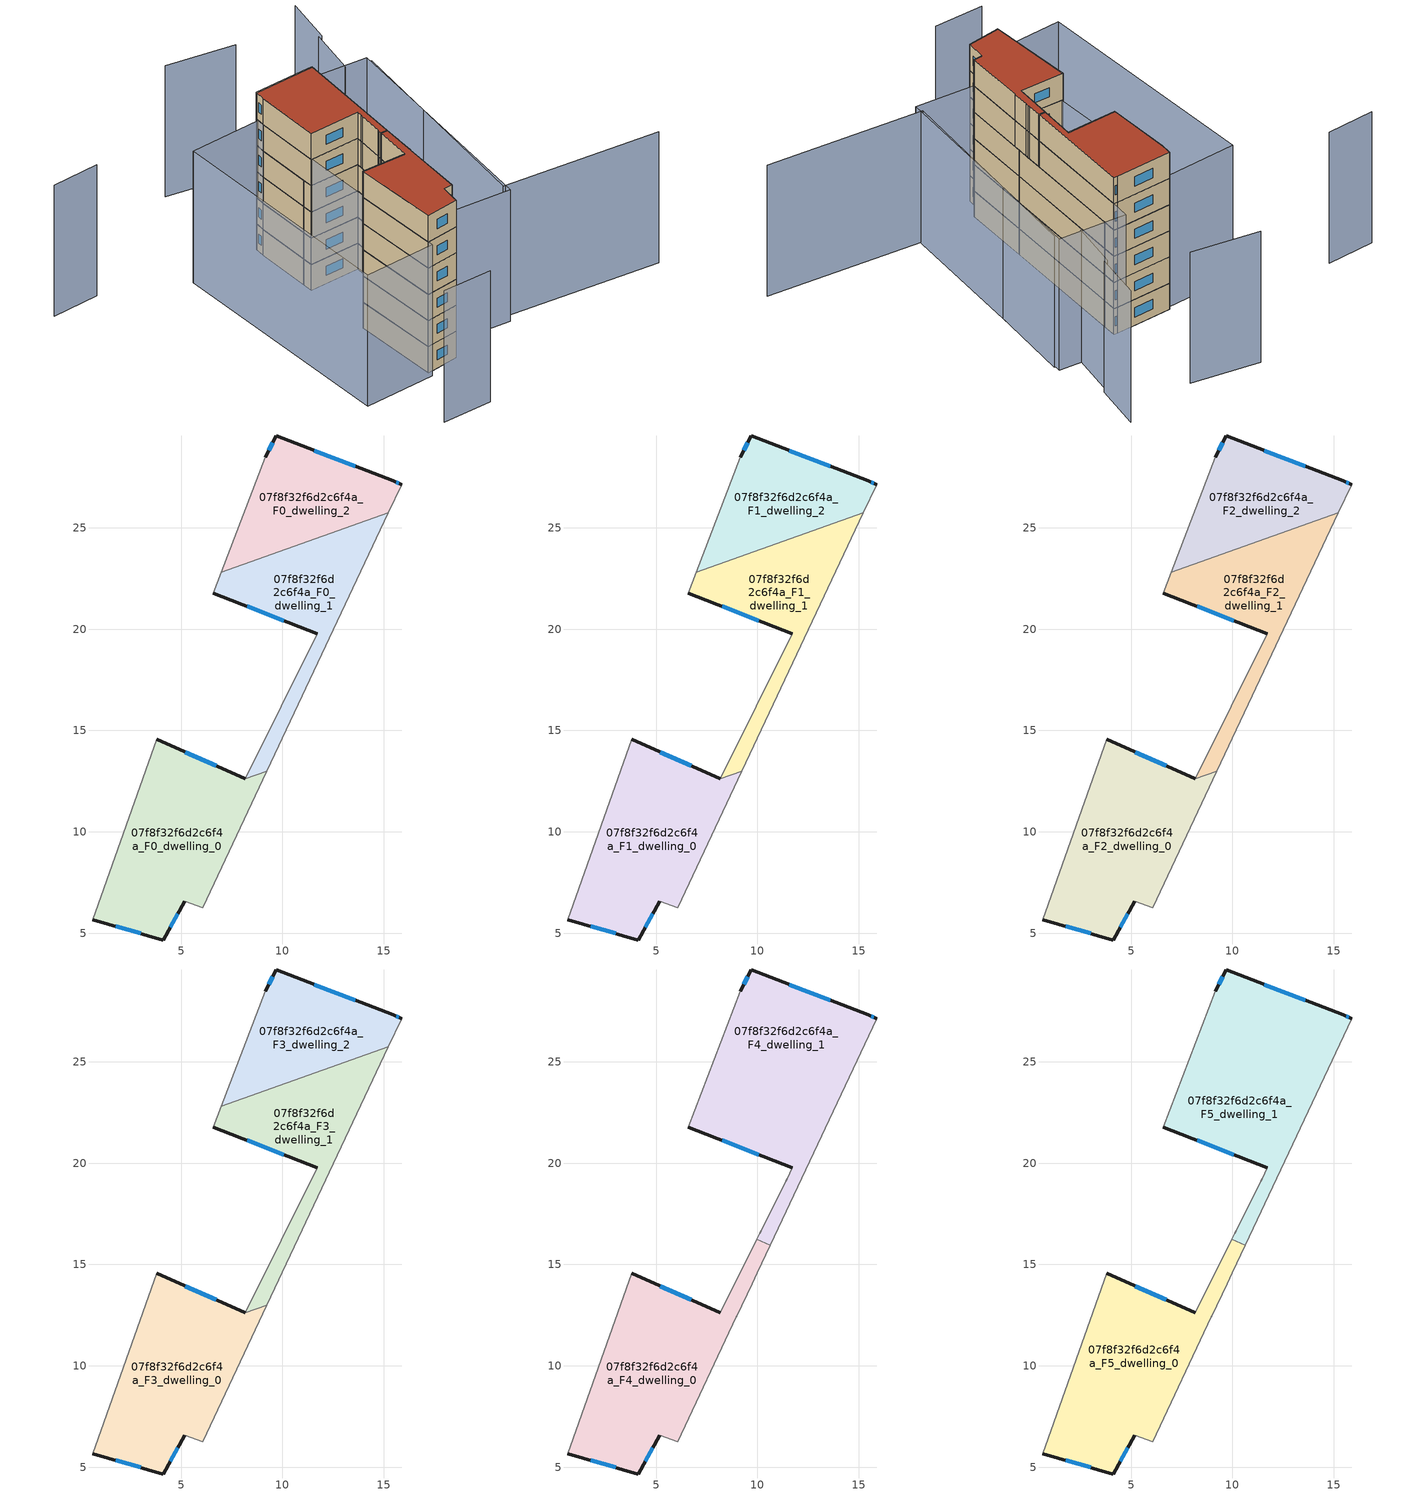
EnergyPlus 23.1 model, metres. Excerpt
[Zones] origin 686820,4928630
07f8f32f6d2c6f4a_F0_dwelling_0
 floor ground (EU_floor_Construction): 6.07,6.25 9.24,13 8.16,12.61 3.8,14.57 0.65,5.67 4.13,4.66 5.17,6.58 z0
 wall outside (EU_wall_Construction): 5.17,6.58 4.13,4.66 0.65,5.67 / 3.8,14.57 8.16,12.61 z0:3
 wall adiabatic (EU_wall_Construction): 0.65,5.67 3.8,14.57 / 9.24,13 6.07,6.25 5.17,6.58 z0:3
 wall to 07f8f32f6d2c6f4a_F0_dwelling_1 (EU_wall_Construction): 8.16,12.61 9.24,13 z0:3
 window (EU_Window_Construction): 4.83,5.96 4.47,5.29 / 3,4.99 1.78,5.34 / 5.22,13.93 6.74,13.25 z0.98:2.02
07f8f32f6d2c6f4a_F0_dwelling_1
 floor ground (EU_floor_Construction): 9.24,13 15.23,25.76 6.97,22.81 6.58,21.78 11.73,19.77 8.16,12.61 z0
 wall outside (EU_wall_Construction): 11.73,19.77 6.58,21.78 z0:3
 wall adiabatic (EU_wall_Construction): 15.23,25.76 9.24,13 / 8.16,12.61 11.73,19.77 / 6.58,21.78 6.97,22.81 z0:3
 wall to 07f8f32f6d2c6f4a_F0_dwelling_2 (EU_wall_Construction): 6.97,22.81 15.23,25.76 z0:3
 window (EU_Window_Construction): 10.05,20.42 8.25,21.13 z0.98:2.02
07f8f32f6d2c6f4a_F0_dwelling_2
 floor ground (EU_floor_Construction): 15.23,25.76 15.88,27.13 15.48,27.31 9.7,29.53 9.16,28.47 6.97,22.81 z0
 wall outside (EU_wall_Construction): 9.16,28.47 9.7,29.53 15.48,27.31 15.88,27.13 z0:3
 wall adiabatic (EU_wall_Construction): 15.88,27.13 15.23,25.76 / 6.97,22.81 9.16,28.47 z0:3
 window (EU_Window_Construction): 15.61,27.25 15.75,27.19 / 9.33,28.82 9.52,29.19 / 11.58,28.81 13.6,28.03 z0.98:2.02
07f8f32f6d2c6f4a_F1_dwelling_0
 floor to 07f8f32f6d2c6f4a_F0_dwelling_0 (EU_floor_Construction): 6.07,6.25 9.24,13 8.16,12.61 3.8,14.57 0.65,5.67 4.13,4.66 5.17,6.58 z3
 wall outside (EU_wall_Construction): 5.17,6.58 4.13,4.66 0.65,5.67 / 3.8,14.57 8.16,12.61 z3:6
 wall adiabatic (EU_wall_Construction): 0.65,5.67 3.8,14.57 / 9.24,13 6.07,6.25 5.17,6.58 z3:6
 wall to 07f8f32f6d2c6f4a_F1_dwelling_1 (EU_wall_Construction): 8.16,12.61 9.24,13 z3:6
 window (EU_Window_Construction): 4.83,5.96 4.47,5.29 / 3,4.99 1.78,5.34 / 5.22,13.93 6.74,13.25 z3.98:5.02
07f8f32f6d2c6f4a_F1_dwelling_1
 floor to 07f8f32f6d2c6f4a_F0_dwelling_1 (EU_floor_Construction): 9.24,13 15.23,25.76 6.97,22.81 6.58,21.78 11.73,19.77 8.16,12.61 z3
 wall outside (EU_wall_Construction): 11.73,19.77 6.58,21.78 z3:6
 wall adiabatic (EU_wall_Construction): 15.23,25.76 9.24,13 / 8.16,12.61 11.73,19.77 / 6.58,21.78 6.97,22.81 z3:6
 wall to 07f8f32f6d2c6f4a_F1_dwelling_2 (EU_wall_Construction): 6.97,22.81 15.23,25.76 z3:6
 window (EU_Window_Construction): 10.05,20.42 8.25,21.13 z3.98:5.02
07f8f32f6d2c6f4a_F1_dwelling_2
 floor to 07f8f32f6d2c6f4a_F0_dwelling_2 (EU_floor_Construction): 15.23,25.76 15.88,27.13 15.48,27.31 9.7,29.53 9.16,28.47 6.97,22.81 z3
 wall outside (EU_wall_Construction): 9.16,28.47 9.7,29.53 15.48,27.31 15.88,27.13 z3:6
 wall adiabatic (EU_wall_Construction): 15.88,27.13 15.23,25.76 / 6.97,22.81 9.16,28.47 z3:6
 window (EU_Window_Construction): 15.61,27.25 15.75,27.19 / 9.33,28.82 9.52,29.19 / 11.58,28.81 13.6,28.03 z3.98:5.02
07f8f32f6d2c6f4a_F2_dwelling_0
 floor to 07f8f32f6d2c6f4a_F1_dwelling_0 (EU_floor_Construction): 6.07,6.25 9.24,13 8.16,12.61 3.8,14.57 0.65,5.67 4.13,4.66 5.17,6.58 z6
 wall outside (EU_wall_Construction): 5.17,6.58 4.13,4.66 0.65,5.67 / 3.8,14.57 8.16,12.61 z6:9
 wall adiabatic (EU_wall_Construction): 0.65,5.67 3.8,14.57 / 9.24,13 6.07,6.25 5.17,6.58 z6:9
 wall to 07f8f32f6d2c6f4a_F2_dwelling_1 (EU_wall_Construction): 8.16,12.61 9.24,13 z6:9
 window (EU_Window_Construction): 4.83,5.96 4.47,5.29 / 3,4.99 1.78,5.34 / 5.22,13.93 6.74,13.25 z6.98:8.02
07f8f32f6d2c6f4a_F2_dwelling_1
 floor to 07f8f32f6d2c6f4a_F1_dwelling_1 (EU_floor_Construction): 9.24,13 15.23,25.76 6.97,22.81 6.58,21.78 11.73,19.77 8.16,12.61 z6
 wall outside (EU_wall_Construction): 11.73,19.77 6.58,21.78 z6:9
 wall adiabatic (EU_wall_Construction): 15.23,25.76 9.24,13 / 8.16,12.61 11.73,19.77 / 6.58,21.78 6.97,22.81 z6:9
 wall to 07f8f32f6d2c6f4a_F2_dwelling_2 (EU_wall_Construction): 6.97,22.81 15.23,25.76 z6:9
 window (EU_Window_Construction): 10.05,20.42 8.25,21.13 z6.98:8.02
07f8f32f6d2c6f4a_F2_dwelling_2
 floor to 07f8f32f6d2c6f4a_F1_dwelling_2 (EU_floor_Construction): 15.23,25.76 15.88,27.13 15.48,27.31 9.7,29.53 9.16,28.47 6.97,22.81 z6
 wall outside (EU_wall_Construction): 9.16,28.47 9.7,29.53 15.48,27.31 15.88,27.13 z6:9
 wall adiabatic (EU_wall_Construction): 15.88,27.13 15.23,25.76 / 6.97,22.81 9.16,28.47 z6:9
 window (EU_Window_Construction): 15.61,27.25 15.75,27.19 / 9.33,28.82 9.52,29.19 / 11.58,28.81 13.6,28.03 z6.98:8.02
07f8f32f6d2c6f4a_F3_dwelling_0
 floor to 07f8f32f6d2c6f4a_F2_dwelling_0 (EU_floor_Construction): 6.07,6.25 9.24,13 8.16,12.61 3.8,14.57 0.65,5.67 4.13,4.66 5.17,6.58 z9
 wall outside (EU_wall_Construction): 5.17,6.58 4.13,4.66 0.65,5.67 / 3.8,14.57 8.16,12.61 z9:12
 wall adiabatic (EU_wall_Construction): 0.65,5.67 3.8,14.57 / 9.24,13 6.07,6.25 5.17,6.58 z9:12
 wall to 07f8f32f6d2c6f4a_F3_dwelling_1 (EU_wall_Construction): 8.16,12.61 9.24,13 z9:12
 window (EU_Window_Construction): 4.83,5.96 4.47,5.29 / 3,4.99 1.78,5.34 / 5.22,13.93 6.74,13.25 z9.98:11.02
07f8f32f6d2c6f4a_F3_dwelling_1
 floor to 07f8f32f6d2c6f4a_F2_dwelling_1 (EU_floor_Construction): 9.24,13 15.23,25.76 6.97,22.81 6.58,21.78 11.73,19.77 8.16,12.61 z9
 wall outside (EU_wall_Construction): 11.73,19.77 6.58,21.78 z9:12
 wall adiabatic (EU_wall_Construction): 15.23,25.76 9.24,13 / 8.16,12.61 11.73,19.77 / 6.58,21.78 6.97,22.81 z9:12
 wall to 07f8f32f6d2c6f4a_F3_dwelling_2 (EU_wall_Construction): 6.97,22.81 15.23,25.76 z9:12
 window (EU_Window_Construction): 10.05,20.42 8.25,21.13 z9.98:11.02
07f8f32f6d2c6f4a_F3_dwelling_2
 floor to 07f8f32f6d2c6f4a_F2_dwelling_2 (EU_floor_Construction): 15.23,25.76 15.88,27.13 15.48,27.31 9.7,29.53 9.16,28.47 6.97,22.81 z9
 wall outside (EU_wall_Construction): 9.16,28.47 9.7,29.53 15.48,27.31 15.88,27.13 z9:12
 wall adiabatic (EU_wall_Construction): 15.88,27.13 15.23,25.76 / 6.97,22.81 9.16,28.47 z9:12
 window (EU_Window_Construction): 15.61,27.25 15.75,27.19 / 9.33,28.82 9.52,29.19 / 11.58,28.81 13.6,28.03 z9.98:11.02
07f8f32f6d2c6f4a_F4_dwelling_0
 floor to 07f8f32f6d2c6f4a_F3_dwelling_0 (EU_floor_Construction): 6.07,6.25 9.24,13 8.16,12.61 3.8,14.57 0.65,5.67 4.13,4.66 5.17,6.58 z12
 floor to 07f8f32f6d2c6f4a_F3_dwelling_1 (EU_floor_Construction): 9.24,13 9.76,14.12 9.86,14.32 9.99,14.59 10.62,15.95 9.97,16.24 8.16,12.61 z12
 wall outside (EU_wall_Construction): 5.17,6.58 4.13,4.66 0.65,5.67 / 3.8,14.57 8.16,12.61 z12:15
 wall adiabatic (EU_wall_Construction): 10.62,15.95 9.99,14.59 9.86,14.32 9.73,14.05 8.97,12.44 8.96,12.42 6.07,6.25 5.17,6.58 / 0.65,5.67 3.8,14.57 / 8.16,12.61 9.97,16.24 z12:15
 wall to 07f8f32f6d2c6f4a_F4_dwelling_1 (EU_wall_Construction): 9.97,16.24 10.62,15.95 z12:15
 window (EU_Window_Construction): 4.83,5.96 4.47,5.29 / 3,4.99 1.78,5.34 / 5.22,13.93 6.74,13.25 z12.98:14.02
07f8f32f6d2c6f4a_F4_dwelling_1
 floor to 07f8f32f6d2c6f4a_F3_dwelling_1 (EU_floor_Construction): 10.62,15.95 15.23,25.76 6.97,22.81 6.58,21.78 11.73,19.77 11.41,19.13 11.39,19.1 10.15,16.62 10.11,16.53 9.97,16.24 z12
 floor to 07f8f32f6d2c6f4a_F3_dwelling_2 (EU_floor_Construction): 15.23,25.76 15.88,27.13 15.48,27.31 9.7,29.53 9.16,28.47 6.97,22.81 z12
 wall outside (EU_wall_Construction): 11.73,19.77 6.58,21.78 / 9.16,28.47 9.7,29.53 15.48,27.31 15.88,27.13 z12:15
 wall adiabatic (EU_wall_Construction): 6.58,21.78 9.16,28.47 / 15.88,27.13 10.62,15.95 / 9.97,16.24 10.11,16.53 10.18,16.67 11.39,19.1 11.46,19.23 11.73,19.77 z12:15
 window (EU_Window_Construction): 10.05,20.42 8.25,21.13 / 9.33,28.82 9.52,29.19 / 11.58,28.81 13.6,28.03 / 15.61,27.25 15.75,27.19 z12.98:14.02
07f8f32f6d2c6f4a_F5_dwelling_0
 floor to 07f8f32f6d2c6f4a_F4_dwelling_0 (EU_floor_Construction): 6.07,6.25 8.96,12.42 8.97,12.44 9.73,14.05 9.86,14.32 9.99,14.59 10.62,15.95 9.97,16.24 8.16,12.61 3.8,14.57 0.65,5.67 4.13,4.66 5.17,6.58 z15
 wall outside (EU_wall_Construction): 5.17,6.58 4.13,4.66 0.65,5.67 / 3.8,14.57 8.16,12.61 z15:18
 wall adiabatic (EU_wall_Construction): 10.62,15.95 9.99,14.59 9.86,14.32 9.73,14.05 8.97,12.44 8.96,12.42 6.07,6.25 5.17,6.58 / 0.65,5.67 3.8,14.57 / 8.16,12.61 9.97,16.24 z15:18
 wall to 07f8f32f6d2c6f4a_F5_dwelling_1 (EU_wall_Construction): 9.97,16.24 10.62,15.95 z15:18
 window (EU_Window_Construction): 4.83,5.96 4.47,5.29 / 3,4.99 1.78,5.34 / 5.22,13.93 6.74,13.25 z15.98:17.02
 roof outside (EU_roof_Construction): 10.62,15.95 9.99,14.59 9.86,14.32 9.73,14.05 8.97,12.44 8.96,12.42 6.07,6.25 5.17,6.58 4.13,4.66 0.65,5.67 3.8,14.57 8.16,12.61 9.97,16.24 z18
07f8f32f6d2c6f4a_F5_dwelling_1
 floor to 07f8f32f6d2c6f4a_F4_dwelling_1 (EU_floor_Construction): 10.62,15.95 15.88,27.13 15.48,27.31 9.7,29.53 9.16,28.47 6.58,21.78 11.73,19.77 11.46,19.23 11.39,19.1 10.18,16.67 10.11,16.53 9.97,16.24 z15
 wall outside (EU_wall_Construction): 11.73,19.77 6.58,21.78 / 9.16,28.47 9.7,29.53 15.48,27.31 15.88,27.13 z15:18
 wall adiabatic (EU_wall_Construction): 6.58,21.78 9.16,28.47 / 15.88,27.13 10.62,15.95 / 9.97,16.24 10.11,16.53 10.18,16.67 11.39,19.1 11.46,19.23 11.73,19.77 z15:18
 window (EU_Window_Construction): 10.05,20.42 8.25,21.13 / 9.33,28.82 9.52,29.19 / 11.58,28.81 13.6,28.03 / 15.61,27.25 15.75,27.19 z15.98:17.02
 roof outside (EU_roof_Construction): 15.48,27.31 15.88,27.13 10.62,15.95 9.97,16.24 10.11,16.53 10.18,16.67 11.39,19.1 11.46,19.23 11.73,19.77 6.58,21.78 9.16,28.47 9.7,29.53 z18
shading: 26.84,-3.9 11.94,4.18 / 11.94,4.18 23.19,24.94 / 21.13,26.59 23.99,31.16 / 24.3,31.02 27.17,35.54 / -5.39,0.43 -0.39,-1.63 / -4.19,38.66 -9.07,40.38 / 19.02,37.2 12.75,41.14 / 23.36,25.61 11.76,3.29 / 11.76,3.29 5.24,6.68 / 5.24,6.68 16.85,28.99 / 16.85,28.99 23.36,25.61 / 9.44,29.23 0.45,5.14 / 0.45,5.14 -6.82,7.85 / -6.82,7.85 2.18,31.94 / 2.18,31.94 9.44,29.23 z0:15
[Building]
EU S2 Campaign: North Axis=0; Terrain=City; Solar Distribution=FullExterior
[Site:Location]
Bologna: Latitude=44.5; Longitude=11.25; Time Zone=1; Elevation=37
[SizingPeriod:WeatherFileDays]
AnnualSizingPeriod: Begin Month=1; Begin Day of Month=1; End Month=12; End Day of Month=31; Day of Week for Start Day=Monday; Use Weather File Daylight Saving Period=No; Use Weather File Rain and Snow Indicators=No
[MATERIAL]
EU_InternalMass_Material: Roughness=MediumRough; Thickness=0.1; Conductivity=1; Density=1800; Specific Heat=900; Thermal Absorptance=0.9; Solar Absorptance=0.7; Visible Absorptance=0.7
[MATERIAL:NOMASS] Roughness=MediumRough; Thermal Absorptance=0.9; Solar Absorptance=0.7; Visible Absorptance=0.7
Name | Thermal Resistance
EU_wall_NoMass | 0.905828
EU_roof_NoMass | 0.37593
EU_floor_NoMass | 0.67114
[WINDOWMATERIAL:SIMPLEGLAZINGSYSTEM]
EU_Window_SimpleGlazing: UFactor=4.52486; Solar Heat Gain Coefficient=0.85; Visible Transmittance=0.85
[CONSTRUCTION]
EU_wall_Construction: EU_wall_NoMass
EU_roof_Construction: EU_roof_NoMass
EU_floor_Construction: EU_floor_NoMass
EU_InternalMass_Construction: EU_InternalMass_Material
EU_Window_Construction: EU_Window_SimpleGlazing
[ZONE] Type=1; Multiplier=1; Ceiling Height=autocalculate; Floor Area=autocalculate; Part of Total Floor Area=Yes
Name | Volume
07f8f32f6d2c6f4a_F0_dwelling_0 | 134.568
07f8f32f6d2c6f4a_F1_dwelling_0; 07f8f32f6d2c6f4a_F2_dwelling_0; 07f8f32f6d2c6f4a_F3_dwelling_0 | 134.569
07f8f32f6d2c6f4a_F4_dwelling_0 | 142.901
07f8f32f6d2c6f4a_F5_dwelling_0 | 142.902
07f8f32f6d2c6f4a_F0_dwelling_1 | 90.5632
07f8f32f6d2c6f4a_F1_dwelling_1; 07f8f32f6d2c6f4a_F2_dwelling_1; 07f8f32f6d2c6f4a_F3_dwelling_1 | 90.5603
07f8f32f6d2c6f4a_F4_dwelling_1 | 169.803
07f8f32f6d2c6f4a_F5_dwelling_1 | 169.806
07f8f32f6d2c6f4a_F0_dwelling_2 | 87.6255
07f8f32f6d2c6f4a_F1_dwelling_2; 07f8f32f6d2c6f4a_F2_dwelling_2; 07f8f32f6d2c6f4a_F3_dwelling_2 | 87.6248
[INTERNALMASS] Construction=EU_InternalMass_Construction
Name | Zone or ZoneList | Surface Area
07f8f32f6d2c6f4a_F0_dwelling_0_EU_InternalMass | 07f8f32f6d2c6f4a_F0_dwelling_0 | 44.854
07f8f32f6d2c6f4a_F0_dwelling_1_EU_InternalMass | 07f8f32f6d2c6f4a_F0_dwelling_1 | 30.1874
07f8f32f6d2c6f4a_F0_dwelling_2_EU_InternalMass | 07f8f32f6d2c6f4a_F0_dwelling_2 | 29.2083
07f8f32f6d2c6f4a_F1_dwelling_0_EU_InternalMass | 07f8f32f6d2c6f4a_F1_dwelling_0 | 44.854
07f8f32f6d2c6f4a_F1_dwelling_1_EU_InternalMass | 07f8f32f6d2c6f4a_F1_dwelling_1 | 30.1874
07f8f32f6d2c6f4a_F1_dwelling_2_EU_InternalMass | 07f8f32f6d2c6f4a_F1_dwelling_2 | 29.2083
07f8f32f6d2c6f4a_F2_dwelling_0_EU_InternalMass | 07f8f32f6d2c6f4a_F2_dwelling_0 | 44.854
07f8f32f6d2c6f4a_F2_dwelling_1_EU_InternalMass | 07f8f32f6d2c6f4a_F2_dwelling_1 | 30.1874
07f8f32f6d2c6f4a_F2_dwelling_2_EU_InternalMass | 07f8f32f6d2c6f4a_F2_dwelling_2 | 29.2083
07f8f32f6d2c6f4a_F3_dwelling_0_EU_InternalMass | 07f8f32f6d2c6f4a_F3_dwelling_0 | 44.854
07f8f32f6d2c6f4a_F3_dwelling_1_EU_InternalMass | 07f8f32f6d2c6f4a_F3_dwelling_1 | 30.1874
07f8f32f6d2c6f4a_F3_dwelling_2_EU_InternalMass | 07f8f32f6d2c6f4a_F3_dwelling_2 | 29.2083
07f8f32f6d2c6f4a_F4_dwelling_0_EU_InternalMass | 07f8f32f6d2c6f4a_F4_dwelling_0 | 47.6359
07f8f32f6d2c6f4a_F4_dwelling_1_EU_InternalMass | 07f8f32f6d2c6f4a_F4_dwelling_1 | 56.6086
07f8f32f6d2c6f4a_F5_dwelling_0_EU_InternalMass | 07f8f32f6d2c6f4a_F5_dwelling_0 | 47.6359
07f8f32f6d2c6f4a_F5_dwelling_1_EU_InternalMass | 07f8f32f6d2c6f4a_F5_dwelling_1 | 56.6086
[OTHEREQUIPMENT] Fuel Type=Electricity; Design Level Calculation Method=Watts/Area; Power per Zone Floor Area=1; Fraction Latent=0; Fraction Radiant=0; Fraction Lost=0; Carbon Dioxide Generation Rate=0; EndUse Subcategory=EU_Step8_InternalGains
Name | Zone or ZoneList or Space or SpaceList | Schedule
EU_Step8_InternalGain_07f8f32f6d2c6f4a_F0_dwelling_0_f000 | 07f8f32f6d2c6f4a_F0_dwelling_0 | EU_Step8_GainSchedule_07f8f32f6d2c6f4a_F0_dwelling_0_f000
EU_Step8_InternalGain_07f8f32f6d2c6f4a_F0_dwelling_1_f000 | 07f8f32f6d2c6f4a_F0_dwelling_1 | EU_Step8_GainSchedule_07f8f32f6d2c6f4a_F0_dwelling_1_f000
EU_Step8_InternalGain_07f8f32f6d2c6f4a_F0_dwelling_2_f000 | 07f8f32f6d2c6f4a_F0_dwelling_2 | EU_Step8_GainSchedule_07f8f32f6d2c6f4a_F0_dwelling_2_f000
EU_Step8_InternalGain_07f8f32f6d2c6f4a_F1_dwelling_0_f000 | 07f8f32f6d2c6f4a_F1_dwelling_0 | EU_Step8_GainSchedule_07f8f32f6d2c6f4a_F1_dwelling_0_f000
EU_Step8_InternalGain_07f8f32f6d2c6f4a_F1_dwelling_1_f000 | 07f8f32f6d2c6f4a_F1_dwelling_1 | EU_Step8_GainSchedule_07f8f32f6d2c6f4a_F1_dwelling_1_f000
EU_Step8_InternalGain_07f8f32f6d2c6f4a_F1_dwelling_2_f000 | 07f8f32f6d2c6f4a_F1_dwelling_2 | EU_Step8_GainSchedule_07f8f32f6d2c6f4a_F1_dwelling_2_f000
EU_Step8_InternalGain_07f8f32f6d2c6f4a_F2_dwelling_0_f000 | 07f8f32f6d2c6f4a_F2_dwelling_0 | EU_Step8_GainSchedule_07f8f32f6d2c6f4a_F2_dwelling_0_f000
EU_Step8_InternalGain_07f8f32f6d2c6f4a_F2_dwelling_1_f000 | 07f8f32f6d2c6f4a_F2_dwelling_1 | EU_Step8_GainSchedule_07f8f32f6d2c6f4a_F2_dwelling_1_f000
EU_Step8_InternalGain_07f8f32f6d2c6f4a_F2_dwelling_2_f000 | 07f8f32f6d2c6f4a_F2_dwelling_2 | EU_Step8_GainSchedule_07f8f32f6d2c6f4a_F2_dwelling_2_f000
EU_Step8_InternalGain_07f8f32f6d2c6f4a_F3_dwelling_0_f000 | 07f8f32f6d2c6f4a_F3_dwelling_0 | EU_Step8_GainSchedule_07f8f32f6d2c6f4a_F3_dwelling_0_f000
EU_Step8_InternalGain_07f8f32f6d2c6f4a_F3_dwelling_1_f000 | 07f8f32f6d2c6f4a_F3_dwelling_1 | EU_Step8_GainSchedule_07f8f32f6d2c6f4a_F3_dwelling_1_f000
EU_Step8_InternalGain_07f8f32f6d2c6f4a_F3_dwelling_2_f000 | 07f8f32f6d2c6f4a_F3_dwelling_2 | EU_Step8_GainSchedule_07f8f32f6d2c6f4a_F3_dwelling_2_f000
EU_Step8_InternalGain_07f8f32f6d2c6f4a_F4_dwelling_0_f000 | 07f8f32f6d2c6f4a_F4_dwelling_0 | EU_Step8_GainSchedule_07f8f32f6d2c6f4a_F4_dwelling_0_f000
EU_Step8_InternalGain_07f8f32f6d2c6f4a_F4_dwelling_1_f000 | 07f8f32f6d2c6f4a_F4_dwelling_1 | EU_Step8_GainSchedule_07f8f32f6d2c6f4a_F4_dwelling_1_f000
EU_Step8_InternalGain_07f8f32f6d2c6f4a_F5_dwelling_0_f000 | 07f8f32f6d2c6f4a_F5_dwelling_0 | EU_Step8_GainSchedule_07f8f32f6d2c6f4a_F5_dwelling_0_f000
EU_Step8_InternalGain_07f8f32f6d2c6f4a_F5_dwelling_1_f000 | 07f8f32f6d2c6f4a_F5_dwelling_1 | EU_Step8_GainSchedule_07f8f32f6d2c6f4a_F5_dwelling_1_f000
[ZONEVENTILATION:DESIGNFLOWRATE] Schedule=EU_AlwaysOn; Design Flow Rate Calculation Method=AirChanges/Hour; Air Changes per Hour=0.73129; Ventilation Type=Natural; Fan Pressure Rise=0; Fan Total Efficiency=1; Constant Term Coefficient=1; Temperature Term Coefficient=0; Velocity Term Coefficient=0; Velocity Squared Term Coefficient=0; Minimum Indoor Temperature=-100; Maximum Indoor Temperature=100; Delta Temperature=-100; Minimum Outdoor Temperature=-100; Maximum Outdoor Temperature=100; Maximum Wind Speed=40
Name | Zone or ZoneList or Space or SpaceList
EU_ConstantAir_07f8f32f6d2c6f4a_F0_dwelling_0 | 07f8f32f6d2c6f4a_F0_dwelling_0
EU_ConstantAir_07f8f32f6d2c6f4a_F0_dwelling_1 | 07f8f32f6d2c6f4a_F0_dwelling_1
EU_ConstantAir_07f8f32f6d2c6f4a_F0_dwelling_2 | 07f8f32f6d2c6f4a_F0_dwelling_2
EU_ConstantAir_07f8f32f6d2c6f4a_F1_dwelling_0 | 07f8f32f6d2c6f4a_F1_dwelling_0
EU_ConstantAir_07f8f32f6d2c6f4a_F1_dwelling_1 | 07f8f32f6d2c6f4a_F1_dwelling_1
EU_ConstantAir_07f8f32f6d2c6f4a_F1_dwelling_2 | 07f8f32f6d2c6f4a_F1_dwelling_2
EU_ConstantAir_07f8f32f6d2c6f4a_F2_dwelling_0 | 07f8f32f6d2c6f4a_F2_dwelling_0
EU_ConstantAir_07f8f32f6d2c6f4a_F2_dwelling_1 | 07f8f32f6d2c6f4a_F2_dwelling_1
EU_ConstantAir_07f8f32f6d2c6f4a_F2_dwelling_2 | 07f8f32f6d2c6f4a_F2_dwelling_2
EU_ConstantAir_07f8f32f6d2c6f4a_F3_dwelling_0 | 07f8f32f6d2c6f4a_F3_dwelling_0
EU_ConstantAir_07f8f32f6d2c6f4a_F3_dwelling_1 | 07f8f32f6d2c6f4a_F3_dwelling_1
EU_ConstantAir_07f8f32f6d2c6f4a_F3_dwelling_2 | 07f8f32f6d2c6f4a_F3_dwelling_2
EU_ConstantAir_07f8f32f6d2c6f4a_F4_dwelling_0 | 07f8f32f6d2c6f4a_F4_dwelling_0
EU_ConstantAir_07f8f32f6d2c6f4a_F4_dwelling_1 | 07f8f32f6d2c6f4a_F4_dwelling_1
EU_ConstantAir_07f8f32f6d2c6f4a_F5_dwelling_0 | 07f8f32f6d2c6f4a_F5_dwelling_0
EU_ConstantAir_07f8f32f6d2c6f4a_F5_dwelling_1 | 07f8f32f6d2c6f4a_F5_dwelling_1
[HVACTEMPLATE:THERMOSTAT] Constant Heating Setpoint=20; Constant Cooling Setpoint=50
EU_HeatOnly_07f8f32f6d2c6f4a_F0_dwelling_0; EU_HeatOnly_07f8f32f6d2c6f4a_F0_dwelling_1; EU_HeatOnly_07f8f32f6d2c6f4a_F0_dwelling_2; EU_HeatOnly_07f8f32f6d2c6f4a_F1_dwelling_0; EU_HeatOnly_07f8f32f6d2c6f4a_F1_dwelling_1; EU_HeatOnly_07f8f32f6d2c6f4a_F1_dwelling_2; EU_HeatOnly_07f8f32f6d2c6f4a_F2_dwelling_0; EU_HeatOnly_07f8f32f6d2c6f4a_F2_dwelling_1; EU_HeatOnly_07f8f32f6d2c6f4a_F2_dwelling_2; EU_HeatOnly_07f8f32f6d2c6f4a_F3_dwelling_0; EU_HeatOnly_07f8f32f6d2c6f4a_F3_dwelling_1; EU_HeatOnly_07f8f32f6d2c6f4a_F3_dwelling_2; EU_HeatOnly_07f8f32f6d2c6f4a_F4_dwelling_0; EU_HeatOnly_07f8f32f6d2c6f4a_F4_dwelling_1; EU_HeatOnly_07f8f32f6d2c6f4a_F5_dwelling_0; EU_HeatOnly_07f8f32f6d2c6f4a_F5_dwelling_1
[HVACTEMPLATE:ZONE:IDEALLOADSAIRSYSTEM] System Availability Schedule=EU_AlwaysOn; Maximum Heating Supply Air Temperature=50; Minimum Cooling Supply Air Temperature=13; Maximum Heating Supply Air Humidity Ratio=0.0156; Minimum Cooling Supply Air Humidity Ratio=0.0077; Heating Limit=NoLimit; Cooling Limit=NoLimit; Heating Availability Schedule=EU_AlwaysOn; Cooling Availability Schedule=EU_CoolingOff; Dehumidification Control Type=ConstantSensibleHeatRatio; Cooling Sensible Heat Ratio=0.7; Dehumidification Setpoint=60; Humidification Control Type=None; Humidification Setpoint=30; Outdoor Air Method=None; Outdoor Air Flow Rate per Person=0.00944; Outdoor Air Flow Rate per Zone Floor Area=0; Outdoor Air Flow Rate per Zone=0; Demand Controlled Ventilation Type=None; Outdoor Air Economizer Type=NoEconomizer; Heat Recovery Type=None; Sensible Heat Recovery Effectiveness=0.7; Latent Heat Recovery Effectiveness=0.65
Name | Template Thermostat
07f8f32f6d2c6f4a_F0_dwelling_0 | EU_HeatOnly_07f8f32f6d2c6f4a_F0_dwelling_0
07f8f32f6d2c6f4a_F0_dwelling_1 | EU_HeatOnly_07f8f32f6d2c6f4a_F0_dwelling_1
07f8f32f6d2c6f4a_F0_dwelling_2 | EU_HeatOnly_07f8f32f6d2c6f4a_F0_dwelling_2
07f8f32f6d2c6f4a_F1_dwelling_0 | EU_HeatOnly_07f8f32f6d2c6f4a_F1_dwelling_0
07f8f32f6d2c6f4a_F1_dwelling_1 | EU_HeatOnly_07f8f32f6d2c6f4a_F1_dwelling_1
07f8f32f6d2c6f4a_F1_dwelling_2 | EU_HeatOnly_07f8f32f6d2c6f4a_F1_dwelling_2
07f8f32f6d2c6f4a_F2_dwelling_0 | EU_HeatOnly_07f8f32f6d2c6f4a_F2_dwelling_0
07f8f32f6d2c6f4a_F2_dwelling_1 | EU_HeatOnly_07f8f32f6d2c6f4a_F2_dwelling_1
07f8f32f6d2c6f4a_F2_dwelling_2 | EU_HeatOnly_07f8f32f6d2c6f4a_F2_dwelling_2
07f8f32f6d2c6f4a_F3_dwelling_0 | EU_HeatOnly_07f8f32f6d2c6f4a_F3_dwelling_0
07f8f32f6d2c6f4a_F3_dwelling_1 | EU_HeatOnly_07f8f32f6d2c6f4a_F3_dwelling_1
07f8f32f6d2c6f4a_F3_dwelling_2 | EU_HeatOnly_07f8f32f6d2c6f4a_F3_dwelling_2
07f8f32f6d2c6f4a_F4_dwelling_0 | EU_HeatOnly_07f8f32f6d2c6f4a_F4_dwelling_0
07f8f32f6d2c6f4a_F4_dwelling_1 | EU_HeatOnly_07f8f32f6d2c6f4a_F4_dwelling_1
07f8f32f6d2c6f4a_F5_dwelling_0 | EU_HeatOnly_07f8f32f6d2c6f4a_F5_dwelling_0
07f8f32f6d2c6f4a_F5_dwelling_1 | EU_HeatOnly_07f8f32f6d2c6f4a_F5_dwelling_1
[SIZING:ZONE] Zone Cooling Design Supply Air Temperature Input Method=SupplyAirTemperature; Zone Cooling Design Supply Air Temperature=13; Zone Heating Design Supply Air Temperature Input Method=SupplyAirTemperature; Zone Heating Design Supply Air Temperature=50; Zone Cooling Design Supply Air Humidity Ratio=0.008; Zone Heating Design Supply Air Humidity Ratio=0.008; Cooling Design Air Flow Method=DesignDay; Cooling Design Air Flow Rate=0; Cooling Minimum Air Flow per Zone Floor Area=0.000762; Cooling Minimum Air Flow=0; Cooling Minimum Air Flow Fraction=0.2; Heating Design Air Flow Method=DesignDay; Heating Design Air Flow Rate=0; Heating Maximum Air Flow per Zone Floor Area=0.002032; Heating Maximum Air Flow=0.141576; Heating Maximum Air Flow Fraction=0.3; Account for Dedicated Outdoor Air System=No; Dedicated Outdoor Air System Control Strategy=NeutralSupplyAir; Dedicated Outdoor Air Low Setpoint Temperature for Design=autosize; Dedicated Outdoor Air High Setpoint Temperature for Design=autosize; Zone Load Sizing Method=Sensible Load Only No Latent Load; Zone Latent Cooling Design Supply Air Humidity Ratio Input Method=HumidityRatioDifference; Zone Cooling Design Supply Air Humidity Ratio Difference=0.005; Zone Latent Heating Design Supply Air Humidity Ratio Input Method=HumidityRatioDifference; Zone Humidification Design Supply Air Humidity Ratio Difference=0.005
07f8f32f6d2c6f4a_F0_dwelling_0; 07f8f32f6d2c6f4a_F0_dwelling_1; 07f8f32f6d2c6f4a_F0_dwelling_2; 07f8f32f6d2c6f4a_F1_dwelling_0; 07f8f32f6d2c6f4a_F1_dwelling_1; 07f8f32f6d2c6f4a_F1_dwelling_2; 07f8f32f6d2c6f4a_F2_dwelling_0; 07f8f32f6d2c6f4a_F2_dwelling_1; 07f8f32f6d2c6f4a_F2_dwelling_2; 07f8f32f6d2c6f4a_F3_dwelling_0; 07f8f32f6d2c6f4a_F3_dwelling_1; 07f8f32f6d2c6f4a_F3_dwelling_2; 07f8f32f6d2c6f4a_F4_dwelling_0; 07f8f32f6d2c6f4a_F4_dwelling_1; 07f8f32f6d2c6f4a_F5_dwelling_0; 07f8f32f6d2c6f4a_F5_dwelling_1
[SCHEDULE:CONSTANT]
Name | Hourly Value
EU_AlwaysOn | 1
EU_CoolingOff | 0
[SCHEDULE:FILE] Column Number=1; Rows to Skip at Top=0; Number of Hours of Data=8760; Column Separator=Comma; Interpolate to Timestep=No; Minutes per Item=60; Adjust Schedule for Daylight Savings=Yes
Name | File
EU_Step8_GainSchedule_07f8f32f6d2c6f4a_F0_dwelling_0_f000 | ../../schedules/07f8f32f6d2c6f4a/07f8f32f6d2c6f4a_F0_dwelling_0_f000_gain.csv
EU_Step8_GainSchedule_07f8f32f6d2c6f4a_F0_dwelling_1_f000 | ../../schedules/07f8f32f6d2c6f4a/07f8f32f6d2c6f4a_F0_dwelling_1_f000_gain.csv
EU_Step8_GainSchedule_07f8f32f6d2c6f4a_F0_dwelling_2_f000 | ../../schedules/07f8f32f6d2c6f4a/07f8f32f6d2c6f4a_F0_dwelling_2_f000_gain.csv
EU_Step8_GainSchedule_07f8f32f6d2c6f4a_F1_dwelling_0_f000 | ../../schedules/07f8f32f6d2c6f4a/07f8f32f6d2c6f4a_F1_dwelling_0_f000_gain.csv
EU_Step8_GainSchedule_07f8f32f6d2c6f4a_F1_dwelling_1_f000 | ../../schedules/07f8f32f6d2c6f4a/07f8f32f6d2c6f4a_F1_dwelling_1_f000_gain.csv
EU_Step8_GainSchedule_07f8f32f6d2c6f4a_F1_dwelling_2_f000 | ../../schedules/07f8f32f6d2c6f4a/07f8f32f6d2c6f4a_F1_dwelling_2_f000_gain.csv
EU_Step8_GainSchedule_07f8f32f6d2c6f4a_F2_dwelling_0_f000 | ../../schedules/07f8f32f6d2c6f4a/07f8f32f6d2c6f4a_F2_dwelling_0_f000_gain.csv
EU_Step8_GainSchedule_07f8f32f6d2c6f4a_F2_dwelling_1_f000 | ../../schedules/07f8f32f6d2c6f4a/07f8f32f6d2c6f4a_F2_dwelling_1_f000_gain.csv
EU_Step8_GainSchedule_07f8f32f6d2c6f4a_F2_dwelling_2_f000 | ../../schedules/07f8f32f6d2c6f4a/07f8f32f6d2c6f4a_F2_dwelling_2_f000_gain.csv
EU_Step8_GainSchedule_07f8f32f6d2c6f4a_F3_dwelling_0_f000 | ../../schedules/07f8f32f6d2c6f4a/07f8f32f6d2c6f4a_F3_dwelling_0_f000_gain.csv
EU_Step8_GainSchedule_07f8f32f6d2c6f4a_F3_dwelling_1_f000 | ../../schedules/07f8f32f6d2c6f4a/07f8f32f6d2c6f4a_F3_dwelling_1_f000_gain.csv
EU_Step8_GainSchedule_07f8f32f6d2c6f4a_F3_dwelling_2_f000 | ../../schedules/07f8f32f6d2c6f4a/07f8f32f6d2c6f4a_F3_dwelling_2_f000_gain.csv
EU_Step8_GainSchedule_07f8f32f6d2c6f4a_F4_dwelling_0_f000 | ../../schedules/07f8f32f6d2c6f4a/07f8f32f6d2c6f4a_F4_dwelling_0_f000_gain.csv
EU_Step8_GainSchedule_07f8f32f6d2c6f4a_F4_dwelling_1_f000 | ../../schedules/07f8f32f6d2c6f4a/07f8f32f6d2c6f4a_F4_dwelling_1_f000_gain.csv
EU_Step8_GainSchedule_07f8f32f6d2c6f4a_F5_dwelling_0_f000 | ../../schedules/07f8f32f6d2c6f4a/07f8f32f6d2c6f4a_F5_dwelling_0_f000_gain.csv
EU_Step8_GainSchedule_07f8f32f6d2c6f4a_F5_dwelling_1_f000 | ../../schedules/07f8f32f6d2c6f4a/07f8f32f6d2c6f4a_F5_dwelling_1_f000_gain.csv
